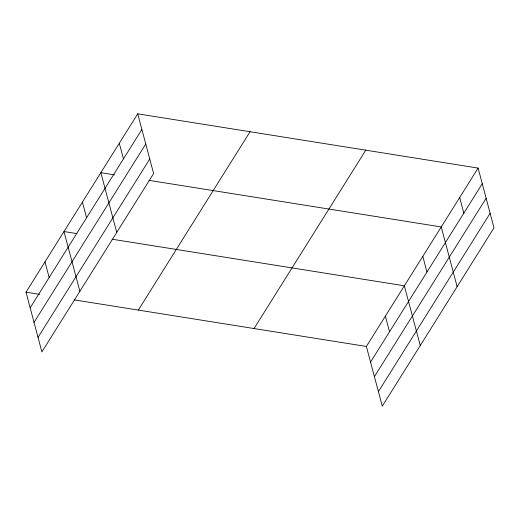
<?xml version="1.0" encoding="UTF-8"?>
<svg xmlns="http://www.w3.org/2000/svg" width="520" height="520" viewBox="0 0 520 520"><rect width="100%" height="100%" fill="white"/><g stroke="black" fill="none" stroke-linecap="round" stroke-linejoin="round"><path stroke-width="0.78" d="M137.728 113.822L153.621 173.55L41.893 351.91L26 292.182L137.728 113.822L478.107 168.09L494 227.819L382.272 406.178L366.379 346.45L478.107 168.09M30.166 307.834L141.888 129.474M34.034 322.381L145.763 144.02M38.025 337.363L149.747 159.003M138.327 310.089L250.055 131.729M254.053 328.543L365.781 150.183M370.546 362.096L482.274 183.736M374.413 376.643L486.142 198.283M378.404 391.632L490.132 213.272M114.498 174.857L100.854 172.686L116.747 232.408M149 180.356L441.24 226.947L457.132 286.676M76.823 233.591L63.986 231.543L79.879 291.272M112.125 239.219L404.365 285.805L420.257 345.534M26 292.182L39.637 294.359M74.139 299.858L366.379 346.45M459.674 197.516L463.834 213.167M422.806 256.38L426.966 272.025M385.372 316.127L389.538 331.773M119.294 143.254L123.455 158.899M82.42 202.111L86.587 217.763M44.993 261.865L49.16 277.511"/></g></svg>
